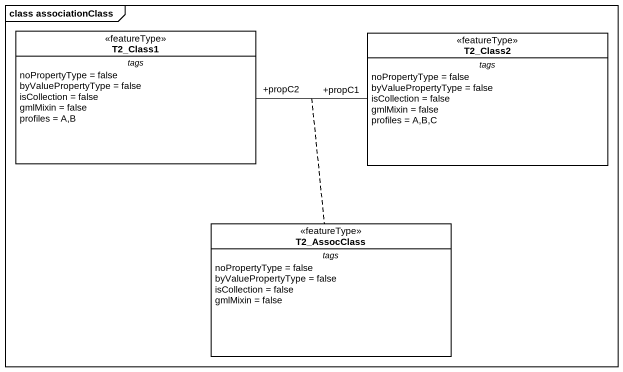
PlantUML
@startuml
mainframe class associationClass
hide circle
hide empty members
class T2_Class1 <<featureType>> {
  -- tags --
  noPropertyType = false
  byValuePropertyType = false
  isCollection = false
  gmlMixin = false
  profiles = A,B
}
class T2_Class2 <<featureType>> {
  -- tags --
  noPropertyType = false
  byValuePropertyType = false
  isCollection = false
  gmlMixin = false
  profiles = A,B,C
}
class T2_AssocClass <<featureType>> {
  -- tags --
  noPropertyType = false
  byValuePropertyType = false
  isCollection = false
  gmlMixin = false
}
T2_Class1 "+propC2" -right- "+propC1" T2_Class2
(T2_Class1, T2_Class2) .. T2_AssocClass
@enduml
